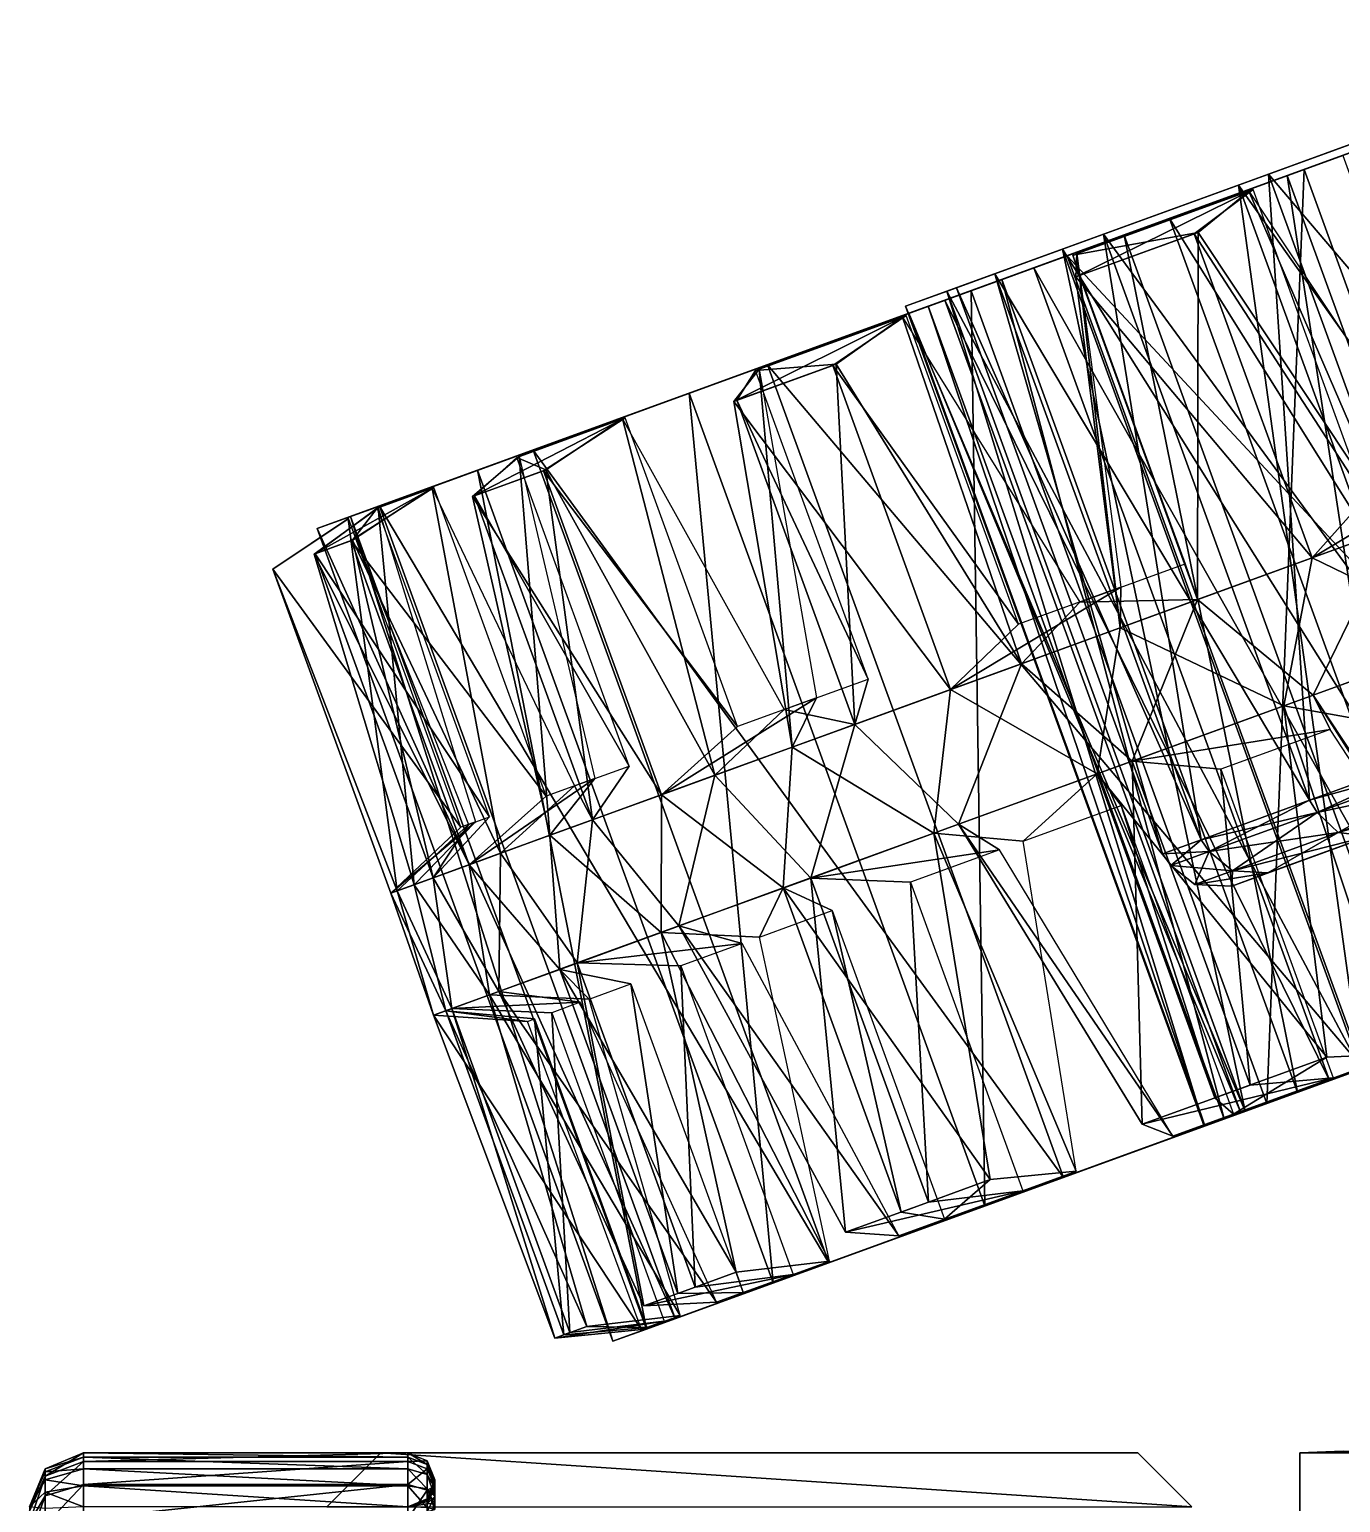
# Model space of a CAD drawing. Extents: x -226 to 261, y -163 to 113.
# Drawn here: x -218.8 to -158.1, y 20.2 to 88.3 of the extents above; entities that cross this region are included whole.
import ezdxf

# ---------------------------------------------------------------- set-up
doc = ezdxf.new("R2010")
doc.units = 0
doc.header["$MEASUREMENT"] = 0
doc.layers.get('0').update_dxf_attribs({"linetype": 'CONTINUOUS'})

msp = doc.modelspace()

# ---------------------------------------------------------------- linework, layer by layer
for points in [[(-142.007, 88.3407, -99.9687), (-143.09, 87.9466, -129.093), (-159.806, 81.8623, -126.031)], [(-151.677, 84.821, -98.1975), (-142.007, 88.3407, -99.9687), (-159.806, 81.8623, -126.031)], [(-159.806, 81.8623, -126.031), (-143.09, 87.9466, -129.093), (-146.126, 44.2746, -126.031)], [(-151.714, 85.1924, -95.6035), (-152.451, 84.9243, -97.9774), (-162.835, 81.1448, -92.2836)], [(-151.714, 85.1924, -95.6035), (-162.835, 81.1448, -92.2836), (-161.448, 81.6496, -90.2657)], [(-142.185, 59.011, -95.6034), (-151.714, 85.1924, -95.6035), (-161.448, 81.6496, -90.2657)], [(-151.919, 55.4683, -29.7342), (-161.448, 81.6496, -29.7343), (-151.714, 85.1924, -24.3966)], [(-161.448, 81.6496, -29.7343), (-152.451, 84.9243, -22.0226), (-151.714, 85.1924, -24.3966)], [(-151.677, 84.821, -98.1975), (-159.806, 81.8623, -126.031), (-175.209, 76.2564, -118.469)], [(-160.587, 81.5781, -93.8233), (-151.677, 84.821, -98.1975), (-175.209, 76.2564, -118.469)], [(-152.451, 84.9243, -97.9774), (-149.03, 43.2173, -92.2836), (-162.835, 81.1448, -92.2836)], [(-161.448, 81.6496, -29.7343), (-162.835, 81.1448, -27.7164), (-152.451, 84.9243, -22.0226)], [(-162.835, 81.1448, -27.7164), (-138.646, 46.9969, -22.0226), (-152.451, 84.9243, -22.0226)], [(-151.677, 84.821, -98.1975), (-160.587, 81.5781, -93.8233), (-146.906, 43.9904, -93.8232)], [(-154.844, 83.6685, 7.4458), (-170.759, 77.8758, 1.2027), (-141.163, 46.0808, 7.4458)], [(-158.013, 82.5149, -24.5954), (-170.759, 77.8758, 1.2027), (-154.844, 83.6685, 7.4458)], [(-158.013, 82.5149, -24.5954), (-166.028, 79.5978, -30.6197), (-170.759, 77.8758, 1.2027)], [(-166.028, 79.5978, -30.6197), (-158.013, 82.5149, -24.5954), (-144.333, 44.9272, -24.5954)], [(-175.209, 76.2564, -118.469), (-159.806, 81.8623, -126.031), (-161.528, 38.6686, -118.469)], [(-159.806, 81.8623, -126.031), (-146.126, 44.2746, -126.031), (-161.528, 38.6686, -118.469)], [(-160.587, 81.5781, -93.8233), (-175.209, 76.2564, -118.469), (-188.247, 71.5108, -106.923)], [(-168.13, 78.8329, -87.144), (-160.587, 81.5781, -93.8233), (-188.247, 71.5108, -106.923)], [(-161.448, 81.6496, -90.2657), (-162.835, 81.1448, -92.2836), (-170.982, 78.1797, -83.6141)], [(-161.448, 81.6496, -90.2657), (-170.982, 78.1797, -83.6141), (-169.085, 78.8698, -82.1383)], [(-162.835, 81.1448, -92.2836), (-157.177, 40.2522, -83.6141), (-170.982, 78.1797, -83.6141)], [(-169.085, 78.8698, -37.8617), (-170.982, 78.1797, -36.3859), (-162.835, 81.1448, -27.7164)], [(-170.982, 78.1797, -36.3859), (-149.03, 43.2174, -27.7164), (-162.835, 81.1448, -27.7164)], [(-151.919, 55.4683, -90.2657), (-161.448, 81.6496, -90.2657), (-169.085, 78.8698, -82.1383)], [(-159.556, 52.6885, -37.8617), (-169.085, 78.8698, -37.8617), (-161.448, 81.6496, -29.7343)], [(-169.085, 78.8698, -37.8617), (-162.835, 81.1448, -27.7164), (-161.448, 81.6496, -29.7343)], [(-160.587, 81.5781, -93.8233), (-168.13, 78.8329, -87.144), (-154.449, 41.2452, -87.1439)], [(-162.835, 81.1448, -92.2836), (-149.03, 43.2173, -92.2836), (-157.177, 40.2522, -83.6141)], [(-162.835, 81.1448, -27.7164), (-149.03, 43.2174, -27.7164), (-138.646, 46.9969, -22.0226)], [(-142.185, 59.011, -95.6034), (-161.448, 81.6496, -90.2657), (-151.919, 55.4683, -90.2657)], [(-159.556, 52.6885, -37.8617), (-161.448, 81.6496, -29.7343), (-151.919, 55.4683, -29.7342)], [(-146.906, 43.9904, -93.8232), (-160.587, 81.5781, -93.8233), (-154.449, 41.2452, -87.1439)], [(-170.497, 77.9073, -120.005), (-162.364, 80.8676, -123.846), (-164.708, 78.9509, -127.023)], [(-162.163, 80.9406, 4.4248), (-170.308, 77.9761, 0.6278), (-170.368, 76.891, 4.8713)], [(-162.163, 80.9406, 4.4248), (-170.368, 76.891, 4.8713), (-164.892, 78.8839, 7.4289)], [(-156.967, 66.6644, 4.4248), (-162.163, 80.9406, 4.4248), (-164.892, 78.8839, 7.4289)], [(-162.364, 80.8676, -123.846), (-155.624, 65.2836, -128.383), (-164.708, 78.9509, -127.023)], [(-162.364, 80.8676, -123.846), (-153.712, 67.8494, -125.058), (-155.624, 65.2836, -128.383)], [(-166.028, 79.5978, -30.6197), (-184.614, 72.833, -9.2112), (-170.759, 77.8758, 1.2027)], [(-166.028, 79.5978, -30.6197), (-172.305, 77.3133, -38.6462), (-184.614, 72.833, -9.2112)], [(-172.305, 77.3133, -38.6462), (-166.028, 79.5978, -30.6197), (-152.347, 42.0101, -30.6196)], [(-152.347, 42.0101, -30.6196), (-166.028, 79.5978, -30.6197), (-144.333, 44.9272, -24.5954)], [(-168.13, 78.8329, -87.144), (-188.247, 71.5108, -106.923), (-198.033, 67.949, -92.1789)], [(-173.791, 76.7725, -78.6149), (-168.13, 78.8329, -87.144), (-198.033, 67.949, -92.1789)], [(-169.085, 78.8698, -82.1383), (-170.982, 78.1797, -83.6141), (-176.332, 76.2323, -72.5636)], [(-169.085, 78.8698, -82.1383), (-176.332, 76.2323, -72.5636), (-174.101, 77.0442, -71.7799)], [(-159.556, 52.6885, -82.1383), (-169.085, 78.8698, -82.1383), (-174.101, 77.0442, -71.7799)], [(-164.572, 50.8629, -48.2201), (-174.101, 77.0442, -48.2201), (-169.085, 78.8698, -37.8617)], [(-174.101, 77.0442, -48.2201), (-170.982, 78.1797, -36.3859), (-169.085, 78.8698, -37.8617)], [(-168.13, 78.8329, -87.144), (-173.791, 76.7725, -78.6149), (-160.11, 39.1848, -78.6148)], [(-170.497, 77.9073, -120.005), (-164.708, 78.9509, -127.023), (-170.191, 76.9553, -124.47)], [(-159.437, 63.8959, 7.4289), (-164.892, 78.8839, 7.4289), (-170.368, 76.891, 4.8713)], [(-164.736, 61.9672, -124.47), (-170.191, 76.9553, -124.47), (-164.708, 78.9509, -127.023)], [(-151.919, 55.4683, -90.2657), (-169.085, 78.8698, -82.1383), (-159.556, 52.6885, -82.1383)], [(-164.572, 50.8629, -48.2201), (-169.085, 78.8698, -37.8617), (-159.556, 52.6885, -37.8617)], [(-154.449, 41.2452, -87.1439), (-168.13, 78.8329, -87.144), (-160.11, 39.1848, -78.6148)], [(-156.967, 66.6644, 4.4248), (-164.892, 78.8839, 7.4289), (-159.437, 63.8959, 7.4289)], [(-164.736, 61.9672, -124.47), (-164.708, 78.9509, -127.023), (-155.624, 65.2836, -128.383)], [(-170.759, 77.8758, 1.2027), (-184.614, 72.833, -9.2112), (-157.079, 40.2881, 1.2027)], [(-170.982, 78.1797, -83.6141), (-162.528, 38.3048, -72.5636), (-176.332, 76.2323, -72.5636)], [(-174.101, 77.0442, -48.2201), (-176.332, 76.2323, -47.4364), (-170.982, 78.1797, -36.3859)], [(-176.332, 76.2323, -47.4364), (-157.177, 40.2522, -36.3859), (-170.982, 78.1797, -36.3859)], [(-170.982, 78.1797, -83.6141), (-157.177, 40.2522, -83.6141), (-162.528, 38.3048, -72.5636)], [(-170.982, 78.1797, -36.3859), (-157.177, 40.2522, -36.3859), (-149.03, 43.2174, -27.7164)], [(-170.759, 77.8758, 1.2027), (-157.079, 40.2881, 1.2027), (-141.163, 46.0808, 7.4458)], [(-165.301, 63.6311, -120.005), (-170.497, 77.9073, -120.005), (-170.191, 76.9553, -124.47)], [(-170.308, 77.9761, 0.6278), (-168.313, 60.6652, 2.9541), (-170.368, 76.891, 4.8713)], [(-170.308, 77.9761, 0.6278), (-168.286, 62.5446, -1.2699), (-168.313, 60.6652, 2.9541)], [(-172.305, 77.3133, -38.6462), (-195.464, 68.884, -23.0864), (-184.614, 72.833, -9.2112)], [(-172.305, 77.3133, -38.6462), (-176.415, 75.8172, -48.1279), (-195.464, 68.884, -23.0864)], [(-174.101, 77.0442, -71.7799), (-176.332, 76.2323, -72.5636), (-178.233, 75.5405, -60)], [(-174.101, 77.0442, -71.7799), (-178.233, 75.5405, -60), (-175.883, 76.3956, -60)], [(-176.415, 75.8172, -48.1279), (-172.305, 77.3133, -38.6462), (-158.624, 39.7256, -38.6461)], [(-175.883, 76.3956, -60), (-176.332, 76.2323, -47.4364), (-174.101, 77.0442, -48.2201)], [(-164.572, 50.8629, -71.7799), (-174.101, 77.0442, -71.7799), (-175.883, 76.3956, -60)], [(-166.354, 50.2142, -60), (-175.883, 76.3956, -60), (-174.101, 77.0442, -48.2201)], [(-159.556, 52.6885, -82.1383), (-174.101, 77.0442, -71.7799), (-164.572, 50.8629, -71.7799)], [(-166.354, 50.2142, -60), (-174.101, 77.0442, -48.2201), (-164.572, 50.8629, -48.2201)], [(-158.624, 39.7256, -38.6461), (-172.305, 77.3133, -38.6462), (-152.347, 42.0101, -30.6196)], [(-173.791, 76.7725, -78.6149), (-198.033, 67.949, -92.1789), (-203.9, 65.8138, -75.242)], [(-177.184, 75.5373, -68.8172), (-173.791, 76.7725, -78.6149), (-203.9, 65.8138, -75.242)], [(-175.883, 76.3956, -60), (-178.233, 75.5405, -60), (-176.332, 76.2323, -47.4364)], [(-173.791, 76.7725, -78.6149), (-177.184, 75.5373, -68.8172), (-163.504, 37.9496, -68.8172)], [(-164.572, 50.8629, -71.7799), (-175.883, 76.3956, -60), (-166.354, 50.2142, -60)], [(-160.11, 39.1848, -78.6148), (-173.791, 76.7725, -78.6149), (-163.504, 37.9496, -68.8172)], [(-159.437, 63.8959, 7.4289), (-170.368, 76.891, 4.8713), (-168.313, 60.6652, 2.9541)], [(-165.301, 63.6311, -120.005), (-170.191, 76.9553, -124.47), (-164.736, 61.9672, -124.47)], [(-176.415, 75.8172, -48.1279), (-202.57, 66.2977, -39.4771), (-195.464, 68.884, -23.0864)], [(-176.415, 75.8172, -48.1279), (-178.08, 75.2115, -58.4186), (-202.57, 66.2977, -39.4771)], [(-188.247, 71.5108, -106.923), (-175.209, 76.2564, -118.469), (-174.566, 33.9231, -106.923)], [(-176.332, 76.2323, -72.5636), (-164.428, 37.613, -60), (-178.233, 75.5405, -60)], [(-178.233, 75.5405, -60), (-162.528, 38.3048, -47.4364), (-176.332, 76.2323, -47.4364)], [(-178.08, 75.2115, -58.4186), (-176.415, 75.8172, -48.1279), (-162.734, 38.2295, -48.1278)], [(-162.734, 38.2295, -48.1278), (-176.415, 75.8172, -48.1279), (-158.624, 39.7256, -38.6461)], [(-176.332, 76.2323, -72.5636), (-162.528, 38.3048, -72.5636), (-164.428, 37.613, -60)], [(-176.332, 76.2323, -47.4364), (-162.528, 38.3048, -47.4364), (-157.177, 40.2522, -36.3859)], [(-175.209, 76.2564, -118.469), (-161.528, 38.6686, -118.469), (-174.566, 33.9231, -106.923)], [(-177.184, 75.5373, -68.8172), (-203.9, 65.8138, -75.242), (-205.447, 65.2506, -57.2663)], [(-178.08, 75.2115, -58.4186), (-177.184, 75.5373, -68.8172), (-205.447, 65.2506, -57.2663)], [(-178.08, 75.2115, -58.4186), (-205.447, 65.2506, -57.2663), (-202.57, 66.2977, -39.4771)], [(-178.202, 75.103, -4.6027), (-185.012, 72.6242, -10.7361), (-186.182, 71.1351, -6.7336)], [(-178.202, 75.103, -4.6027), (-186.182, 71.1351, -6.7336), (-181.606, 72.8006, -2.5978)], [(-185.168, 72.5677, -108.515), (-178.376, 75.0398, -114.714), (-181.451, 72.8568, -116.986)], [(-173.006, 60.8268, -4.6027), (-178.202, 75.103, -4.6027), (-181.606, 72.8006, -2.5978)], [(-178.376, 75.0398, -114.714), (-172.872, 59.0058, -119.408), (-181.451, 72.8568, -116.986)], [(-178.376, 75.0398, -114.714), (-170.182, 61.8546, -116.935), (-172.872, 59.0058, -119.408)], [(-178.233, 75.5405, -60), (-164.428, 37.613, -60), (-162.528, 38.3048, -47.4364)], [(-177.184, 75.5373, -68.8172), (-178.08, 75.2115, -58.4186), (-164.399, 37.6238, -58.4186)], [(-164.399, 37.6238, -58.4186), (-178.08, 75.2115, -58.4186), (-162.734, 38.2295, -48.1278)], [(-163.504, 37.9496, -68.8172), (-177.184, 75.5373, -68.8172), (-164.399, 37.6238, -58.4186)], [(-184.614, 72.833, -9.2112), (-195.464, 68.884, -23.0864), (-170.933, 35.2453, -9.2112)], [(-176.151, 57.8125, -2.5978), (-181.606, 72.8006, -2.5978), (-186.182, 71.1351, -6.7336)], [(-185.012, 72.6242, -10.7361), (-183.48, 55.1447, -9.6265), (-186.182, 71.1351, -6.7336)], [(-185.168, 72.5677, -108.515), (-181.451, 72.8568, -116.986), (-186.039, 71.1869, -112.834)], [(-180.584, 56.1988, -112.834), (-186.039, 71.1869, -112.834), (-181.451, 72.8568, -116.986)], [(-179.972, 58.2915, -108.515), (-185.168, 72.5677, -108.515), (-186.039, 71.1869, -112.834)], [(-185.012, 72.6242, -10.7361), (-182.359, 57.4228, -13.538), (-183.48, 55.1447, -9.6265)], [(-184.614, 72.833, -9.2112), (-170.933, 35.2453, -9.2112), (-157.079, 40.2881, 1.2027)], [(-173.006, 60.8268, -4.6027), (-181.606, 72.8006, -2.5978), (-176.151, 57.8125, -2.5978)], [(-180.584, 56.1988, -112.834), (-181.451, 72.8568, -116.986), (-172.872, 59.0058, -119.408)], [(-198.033, 67.949, -92.1789), (-188.247, 71.5108, -106.923), (-184.352, 30.3613, -92.1788)], [(-188.247, 71.5108, -106.923), (-174.566, 33.9231, -106.923), (-184.352, 30.3613, -92.1788)], [(-176.151, 57.8125, -2.5978), (-186.182, 71.1351, -6.7336), (-183.48, 55.1447, -9.6265)], [(-179.972, 58.2915, -108.515), (-186.039, 71.1869, -112.834), (-180.584, 56.1988, -112.834)], [(-191.198, 70.373, -18.2048), (-196.102, 68.588, -26.2299), (-198.27, 66.7355, -22.82)], [(-191.198, 70.373, -18.2048), (-198.27, 66.7355, -22.82), (-194.98, 67.933, -17.4055)], [(-196.21, 68.5488, -92.8882), (-191.331, 70.3246, -100.976), (-194.868, 67.9737, -102.118)], [(-186.002, 56.0967, -18.2048), (-191.198, 70.373, -18.2048), (-194.98, 67.933, -17.4055)], [(-191.331, 70.3246, -100.976), (-187.055, 53.8436, -105.428), (-194.868, 67.9737, -102.118)], [(-191.331, 70.3246, -100.976), (-183.845, 56.8818, -104.047), (-187.055, 53.8436, -105.428)], [(-195.464, 68.884, -23.0864), (-202.57, 66.2977, -39.4771), (-181.783, 31.2963, -23.0863)], [(-195.464, 68.884, -23.0864), (-181.783, 31.2963, -23.0863), (-170.933, 35.2453, -9.2112)], [(-196.102, 68.588, -26.2299), (-194.687, 51.0659, -26.4708), (-198.27, 66.7355, -22.82)], [(-191.013, 54.2726, -92.8881), (-196.21, 68.5488, -92.8882), (-198.173, 66.7707, -96.6816)], [(-196.21, 68.5488, -92.8882), (-194.868, 67.9737, -102.118), (-198.173, 66.7707, -96.6816)], [(-196.102, 68.588, -26.2299), (-192.6, 53.6952, -29.7228), (-194.687, 51.0659, -26.4708)], [(-151.562, 68.6319, 6.1993), (-156.967, 66.6644, 4.4248), (-159.437, 63.8959, 7.4289)], [(-151.562, 68.6319, 6.1993), (-159.437, 63.8959, 7.4289), (-150.457, 67.1642, 10.3819)], [(-203.9, 65.8138, -75.242), (-198.033, 67.949, -92.1789), (-190.219, 28.2261, -75.2419)], [(-189.525, 52.9448, -17.4055), (-194.98, 67.933, -17.4055), (-198.27, 66.7355, -22.82)], [(-192.718, 51.7826, -96.6816), (-198.173, 66.7707, -96.6816), (-194.868, 67.9737, -102.118)], [(-198.033, 67.949, -92.1789), (-184.352, 30.3613, -92.1788), (-190.219, 28.2261, -75.2419)], [(-186.002, 56.0967, -18.2048), (-194.98, 67.933, -17.4055), (-189.525, 52.9448, -17.4055)], [(-192.718, 51.7826, -96.6816), (-194.868, 67.9737, -102.118), (-187.055, 53.8436, -105.428)], [(-200.051, 67.1506, -35.3585), (-202.625, 66.2139, -44.6242), (-205.589, 64.0715, -42.1184)], [(-200.051, 67.1506, -35.3585), (-205.589, 64.0715, -42.1184), (-203.872, 64.6965, -35.8665)], [(-194.855, 52.8744, -35.3585), (-200.051, 67.1506, -35.3585), (-203.872, 64.6965, -35.8665)], [(-202.673, 66.1962, -74.4008), (-200.13, 67.1219, -83.7045), (-203.81, 64.719, -83.592)], [(-200.13, 67.1219, -83.7045), (-196.968, 50.2356, -87.5187), (-203.81, 64.719, -83.592)], [(-200.13, 67.1219, -83.7045), (-193.549, 53.3498, -87.3759), (-196.968, 50.2356, -87.5187)], [(-151.928, 60.2639, 9.3972), (-150.457, 67.1642, 10.3819), (-159.437, 63.8959, 7.4289)], [(-202.625, 66.2139, -44.6242), (-200.96, 48.7825, -46.2238), (-205.589, 64.0715, -42.1184)], [(-197.477, 51.92, -74.4008), (-202.673, 66.1962, -74.4008), (-205.544, 64.088, -77.3254)], [(-202.673, 66.1962, -74.4008), (-203.81, 64.719, -83.592), (-205.544, 64.088, -77.3254)], [(-202.57, 66.2977, -39.4771), (-205.447, 65.2506, -57.2663), (-188.889, 28.71, -39.477)], [(-202.625, 66.2139, -44.6242), (-198.127, 51.6834, -48.5178), (-200.96, 48.7825, -46.2238)], [(-202.57, 66.2977, -39.4771), (-188.889, 28.71, -39.477), (-181.783, 31.2963, -23.0863)], [(-189.525, 52.9448, -17.4055), (-198.27, 66.7355, -22.82), (-194.687, 51.0659, -26.4708)], [(-191.013, 54.2726, -92.8881), (-198.173, 66.7707, -96.6816), (-192.718, 51.7826, -96.6816)], [(-198.797, 51.4398, -54.6468), (-203.993, 65.716, -54.6468), (-207.501, 63.3755, -56.4388)], [(-203.993, 65.716, -54.6468), (-207.493, 63.3786, -62.9875), (-207.501, 63.3755, -56.4388)], [(-203.993, 65.716, -54.6468), (-204.009, 65.7102, -64.3575), (-207.493, 63.3786, -62.9875)], [(-204.009, 65.7102, -64.3575), (-201.745, 48.4971, -67.1894), (-207.493, 63.3786, -62.9875)], [(-205.447, 65.2506, -57.2663), (-203.9, 65.8138, -75.242), (-191.766, 27.6629, -57.2663)], [(-204.009, 65.7102, -64.3575), (-198.453, 51.5647, -68.3136), (-201.745, 48.4971, -67.1894)], [(-203.9, 65.8138, -75.242), (-190.219, 28.2261, -75.2419), (-191.766, 27.6629, -57.2663)], [(-205.447, 65.2506, -57.2663), (-191.766, 27.6629, -57.2663), (-188.889, 28.71, -39.477)], [(-159.382, 57.5507, -126.085), (-164.736, 61.9672, -124.47), (-155.624, 65.2836, -128.383)], [(-150.087, 60.9338, -129.462), (-159.382, 57.5507, -126.085), (-155.624, 65.2836, -128.383)], [(-198.416, 49.7084, -35.8665), (-203.872, 64.6965, -35.8665), (-205.589, 64.0715, -42.1184)], [(-198.416, 49.7084, -35.8665), (-205.589, 64.0715, -42.1184), (-200.96, 48.7825, -46.2238)], [(-200.088, 49.0999, -77.3254), (-205.544, 64.088, -77.3254), (-203.81, 64.719, -83.592)], [(-197.477, 51.92, -74.4008), (-205.544, 64.088, -77.3254), (-200.088, 49.0999, -77.3254)], [(-194.855, 52.8744, -35.3585), (-203.872, 64.6965, -35.8665), (-198.416, 49.7084, -35.8665)], [(-200.088, 49.0999, -77.3254), (-203.81, 64.719, -83.592), (-196.968, 50.2356, -87.5187)], [(-91.1533, 64.2829, -72.5636), (-162.528, 38.3048, -72.5636), (-126.84, 51.2938, -100)], [(-162.528, 38.3048, -72.5636), (-91.1533, 64.2829, -72.5636), (-149.03, 43.2174, -27.7164)], [(-202.046, 48.3874, -56.4388), (-207.501, 63.3755, -56.4388), (-207.493, 63.3786, -62.9875)], [(-198.797, 51.4398, -54.6468), (-207.501, 63.3755, -56.4388), (-202.046, 48.3874, -56.4388)], [(-202.046, 48.3874, -56.4388), (-207.493, 63.3786, -62.9875), (-201.745, 48.4971, -67.1894)], [(-170.182, 61.8546, -116.935), (-165.301, 63.6311, -120.005), (-164.736, 61.9672, -124.47)], [(-160.745, 57.0545, 5.9361), (-159.437, 63.8959, 7.4289), (-168.313, 60.6652, 2.9541)], [(-160.745, 57.0545, 5.9361), (-151.928, 60.2639, 9.3972), (-159.437, 63.8959, 7.4289)], [(-168.286, 62.5446, -1.2699), (-173.006, 60.8268, -4.6027), (-176.151, 57.8125, -2.5978)], [(-168.286, 62.5446, -1.2699), (-176.151, 57.8125, -2.5978), (-168.313, 60.6652, 2.9541)], [(-170.182, 61.8546, -116.935), (-164.736, 61.9672, -124.47), (-172.872, 59.0058, -119.408)], [(-167.76, 54.5014, -121.513), (-172.872, 59.0058, -119.408), (-164.736, 61.9672, -124.47)], [(-159.382, 57.5507, -126.085), (-167.76, 54.5014, -121.513), (-164.736, 61.9672, -124.47)], [(-169.382, 53.9109, 0.9508), (-168.313, 60.6652, 2.9541), (-176.151, 57.8125, -2.5978)], [(-169.382, 53.9109, 0.9508), (-160.745, 57.0545, 5.9361), (-168.313, 60.6652, 2.9541)], [(-150.087, 60.9338, -129.462), (-150.344, 43.8667, -127.58), (-159.382, 57.5507, -126.085)], [(-157.294, 56.441, 2.9359), (-151.928, 60.2639, 9.3972), (-160.745, 57.0545, 5.9361)], [(-175.79, 51.5786, -115.413), (-180.584, 56.1988, -112.834), (-172.872, 59.0058, -119.408)], [(-167.76, 54.5014, -121.513), (-175.79, 51.5786, -115.413), (-172.872, 59.0058, -119.408)], [(-183.845, 56.8818, -104.047), (-179.972, 58.2915, -108.515), (-180.584, 56.1988, -112.834)], [(-182.359, 57.4228, -13.538), (-186.002, 56.0967, -18.2048), (-189.525, 52.9448, -17.4055)], [(-182.359, 57.4228, -13.538), (-189.525, 52.9448, -17.4055), (-183.48, 55.1447, -9.6265)], [(-176.928, 51.1645, -5.0583), (-176.151, 57.8125, -2.5978), (-183.48, 55.1447, -9.6265)], [(-176.928, 51.1645, -5.0583), (-169.382, 53.9109, 0.9508), (-176.151, 57.8125, -2.5978)], [(-158.607, 55.9631, -121.813), (-167.76, 54.5014, -121.513), (-159.382, 57.5507, -126.085)], [(-150.055, 42.9083, -123.316), (-158.607, 55.9631, -121.813), (-159.382, 57.5507, -126.085)], [(-150.055, 42.9083, -123.316), (-159.382, 57.5507, -126.085), (-150.344, 43.8667, -127.58)], [(-183.845, 56.8818, -104.047), (-180.584, 56.1988, -112.834), (-187.055, 53.8436, -105.428)], [(-169.382, 53.9109, 0.9508), (-158.751, 40.8067, 4.1479), (-160.745, 57.0545, 5.9361)], [(-155.403, 40.9619, 1.3151), (-157.294, 56.441, 2.9359), (-160.745, 57.0545, 5.9361)], [(-155.403, 40.9619, 1.3151), (-160.745, 57.0545, 5.9361), (-158.751, 40.8067, 4.1479)], [(-182.623, 49.0917, -108.412), (-187.055, 53.8436, -105.428), (-180.584, 56.1988, -112.834)], [(-175.79, 51.5786, -115.413), (-182.623, 49.0917, -108.412), (-180.584, 56.1988, -112.834)], [(-158.607, 55.9631, -121.813), (-163.651, 54.1272, -119.07), (-167.76, 54.5014, -121.513)], [(-151.597, 54.8955, -90.1206), (-151.919, 55.4683, -90.2657), (-159.556, 52.6885, -82.1383)], [(-159.198, 52.1291, -37.9678), (-159.556, 52.6885, -37.8617), (-151.919, 55.4683, -29.7342)], [(-159.198, 52.1291, -37.9678), (-151.919, 55.4683, -29.7342), (-151.597, 54.8955, -29.8793)], [(-183.891, 48.6301, -12.5192), (-183.48, 55.1447, -9.6265), (-189.525, 52.9448, -17.4055)], [(-183.891, 48.6301, -12.5192), (-176.928, 51.1645, -5.0583), (-183.48, 55.1447, -9.6265)], [(-151.597, 54.8955, -90.1206), (-159.556, 52.6885, -82.1383), (-159.198, 52.1291, -82.0321)], [(-150.778, 53.9128, -89.5271), (-151.597, 54.8955, -90.1206), (-159.198, 52.1291, -82.0321)], [(-158.229, 51.2009, -38.4019), (-159.198, 52.1291, -37.9678), (-151.597, 54.8955, -29.8793)], [(-158.229, 51.2009, -38.4019), (-151.597, 54.8955, -29.8793), (-150.778, 53.9129, -30.4728)], [(-193.549, 53.3498, -87.3759), (-191.013, 54.2726, -92.8881), (-192.718, 51.7826, -96.6816)], [(-188.716, 46.8739, -100.027), (-192.718, 51.7826, -96.6816), (-187.055, 53.8436, -105.428)], [(-182.623, 49.0917, -108.412), (-188.716, 46.8739, -100.027), (-187.055, 53.8436, -105.428)], [(-172.794, 50.7992, -7.1191), (-169.382, 53.9109, 0.9508), (-176.928, 51.1645, -5.0583)], [(-167.76, 54.5014, -121.513), (-167.291, 37.6984, -117.955), (-175.79, 51.5786, -115.413)], [(-172.794, 50.7992, -7.1191), (-168.271, 52.4455, -3.4812), (-169.382, 53.9109, 0.9508)], [(-168.271, 52.4455, -3.4812), (-163.927, 38.9228, 0.9508), (-169.382, 53.9109, 0.9508)], [(-169.382, 53.9109, 0.9508), (-163.927, 38.9228, 0.9508), (-158.751, 40.8067, 4.1479)], [(-163.651, 54.1272, -119.07), (-162.305, 39.5133, -121.513), (-167.76, 54.5014, -121.513)], [(-167.76, 54.5014, -121.513), (-162.305, 39.5133, -121.513), (-167.291, 37.6984, -117.955)], [(-163.651, 54.1272, -119.07), (-158.455, 39.8511, -119.07), (-162.305, 39.5133, -121.513)], [(-147.324, 54.4802, -73.2831), (-156.805, 51.0295, -80.6624), (-161.486, 49.3257, -70.9962)], [(-147.324, 54.4802, -73.2831), (-161.486, 49.3257, -70.9962), (-150.332, 53.3854, -67.0775)], [(-150.778, 53.9128, -89.5271), (-159.198, 52.1291, -82.0321), (-158.229, 51.201, -81.598)], [(-156.805, 51.0294, -39.3376), (-158.229, 51.2009, -38.4019), (-150.778, 53.9129, -30.4728)], [(-149.677, 53.6238, -88.2479), (-150.778, 53.9128, -89.5271), (-158.229, 51.201, -81.598)], [(-192.6, 53.6952, -29.7228), (-194.855, 52.8744, -35.3585), (-198.416, 49.7084, -35.8665)], [(-192.6, 53.6952, -29.7228), (-198.416, 49.7084, -35.8665), (-194.687, 51.0659, -26.4708)], [(-193.549, 53.3498, -87.3759), (-192.718, 51.7826, -96.6816), (-196.968, 50.2356, -87.5187)], [(-150.332, 53.3854, -67.0775), (-161.486, 49.3257, -70.9962), (-163.15, 48.7201, -60)], [(-150.332, 53.3854, -67.0775), (-163.15, 48.7201, -60), (-151.404, 52.9953, -60)], [(-151.404, 52.9953, -60), (-161.486, 49.3256, -49.0038), (-150.332, 53.3854, -52.9225)], [(-150.332, 53.3854, -52.9225), (-161.486, 49.3256, -49.0038), (-156.805, 51.0294, -39.3376)], [(-149.677, 53.6238, -88.2479), (-158.229, 51.201, -81.598), (-156.805, 51.0295, -80.6624)], [(-189.533, 46.5768, -20.6572), (-189.525, 52.9448, -17.4055), (-194.687, 51.0659, -26.4708)], [(-189.533, 46.5768, -20.6572), (-183.891, 48.6301, -12.5192), (-189.525, 52.9448, -17.4055)], [(-159.198, 52.1291, -82.0321), (-159.556, 52.6885, -82.1383), (-164.572, 50.8629, -71.7799)], [(-164.19, 50.3122, -48.2764), (-164.572, 50.8629, -48.2201), (-159.556, 52.6885, -37.8617)], [(-164.19, 50.3122, -48.2764), (-159.556, 52.6885, -37.8617), (-159.198, 52.1291, -37.9678)], [(-151.404, 52.9953, -60), (-163.15, 48.7201, -60), (-161.486, 49.3256, -49.0038)], [(-198.453, 51.5647, -68.3136), (-197.477, 51.92, -74.4008), (-200.088, 49.0999, -77.3254)], [(-168.271, 52.4455, -3.4812), (-163.075, 38.1693, -3.4811), (-163.927, 38.9228, 0.9508)], [(-159.198, 52.1291, -82.0321), (-164.572, 50.8629, -71.7799), (-164.19, 50.3122, -71.7235)], [(-158.229, 51.201, -81.598), (-159.198, 52.1291, -82.0321), (-164.19, 50.3122, -71.7235)], [(-163.122, 49.4199, -48.507), (-164.19, 50.3122, -48.2764), (-159.198, 52.1291, -37.9678)], [(-163.122, 49.4199, -48.507), (-159.198, 52.1291, -37.9678), (-158.229, 51.2009, -38.4019)], [(-198.127, 51.6834, -48.5178), (-198.797, 51.4398, -54.6468), (-202.046, 48.3874, -56.4388)], [(-198.127, 51.6834, -48.5178), (-202.046, 48.3874, -56.4388), (-200.96, 48.7825, -46.2238)], [(-198.453, 51.5647, -68.3136), (-200.088, 49.0999, -77.3254), (-201.745, 48.4971, -67.1894)], [(-193.421, 45.1614, -91.1405), (-196.968, 50.2356, -87.5187), (-192.718, 51.7826, -96.6816)], [(-188.716, 46.8739, -100.027), (-193.421, 45.1614, -91.1405), (-192.718, 51.7826, -96.6816)], [(-183.891, 48.6301, -12.5192), (-174.319, 35.1404, -7.8419), (-176.928, 51.1645, -5.0583)], [(-173.893, 50.3992, -111.319), (-182.623, 49.0917, -108.412), (-175.79, 51.5786, -115.413)], [(-170.34, 35.5251, -9.6871), (-172.794, 50.7992, -7.1191), (-176.928, 51.1645, -5.0583)], [(-170.34, 35.5251, -9.6871), (-176.928, 51.1645, -5.0583), (-174.319, 35.1404, -7.8419)], [(-165.873, 37.1509, -113.796), (-173.893, 50.3992, -111.319), (-175.79, 51.5786, -115.413)], [(-165.873, 37.1509, -113.796), (-175.79, 51.5786, -115.413), (-167.291, 37.6984, -117.955)], [(-158.229, 51.201, -81.598), (-164.19, 50.3122, -71.7235), (-163.122, 49.42, -71.493)], [(-156.805, 51.0295, -80.6624), (-158.229, 51.201, -81.598), (-163.122, 49.42, -71.493)], [(-161.486, 49.3256, -49.0038), (-163.122, 49.4199, -48.507), (-158.229, 51.2009, -38.4019)], [(-126.84, 51.2938, -100), (-162.528, 38.3048, -72.5636), (-149.03, 43.2173, -92.2836)], [(-161.486, 49.3256, -49.0038), (-158.229, 51.2009, -38.4019), (-156.805, 51.0294, -39.3376)], [(-194.228, 44.8676, -30.0298), (-194.687, 51.0659, -26.4708), (-198.416, 49.7084, -35.8665)], [(-194.228, 44.8676, -30.0298), (-189.533, 46.5768, -20.6572), (-194.687, 51.0659, -26.4708)], [(-164.19, 50.3122, -71.7235), (-164.572, 50.8629, -71.7799), (-166.354, 50.2142, -60)], [(-165.964, 49.6667, -60), (-166.354, 50.2142, -60), (-164.572, 50.8629, -48.2201)], [(-165.964, 49.6667, -60), (-164.572, 50.8629, -48.2201), (-164.19, 50.3122, -48.2764)], [(-156.805, 51.0295, -80.6624), (-163.122, 49.42, -71.493), (-161.486, 49.3257, -70.9962)], [(-197.051, 43.8404, -81.1563), (-200.088, 49.0999, -77.3254), (-196.968, 50.2356, -87.5187)], [(-193.421, 45.1614, -91.1405), (-197.051, 43.8404, -81.1563), (-196.968, 50.2356, -87.5187)], [(-173.893, 50.3992, -111.319), (-178.01, 48.901, -107.121), (-182.623, 49.0917, -108.412)], [(-164.19, 50.3122, -71.7235), (-166.354, 50.2142, -60), (-165.964, 49.6667, -60)], [(-163.122, 49.42, -71.493), (-164.19, 50.3122, -71.7235), (-165.964, 49.6667, -60)], [(-164.861, 48.787, -60), (-165.964, 49.6667, -60), (-164.19, 50.3122, -48.2764)], [(-164.861, 48.787, -60), (-164.19, 50.3122, -48.2764), (-163.122, 49.4199, -48.507)], [(-199.216, 43.0523, -71.1376), (-201.745, 48.4971, -67.1894), (-200.088, 49.0999, -77.3254)], [(-197.477, 43.6853, -39.6459), (-198.416, 49.7084, -35.8665), (-200.96, 48.7825, -46.2238)], [(-197.051, 43.8404, -81.1563), (-199.216, 43.0523, -71.1376), (-200.088, 49.0999, -77.3254)], [(-197.477, 43.6853, -39.6459), (-194.228, 44.8676, -30.0298), (-198.416, 49.7084, -35.8665)], [(-182.623, 49.0917, -108.412), (-181.012, 32.7043, -103.428), (-188.716, 46.8739, -100.027)], [(-178.01, 48.901, -107.121), (-177.168, 34.1036, -108.412), (-182.623, 49.0917, -108.412)], [(-182.623, 49.0917, -108.412), (-177.168, 34.1036, -108.412), (-181.012, 32.7043, -103.428)], [(-163.122, 49.42, -71.493), (-165.964, 49.6667, -60), (-164.861, 48.787, -60)], [(-161.486, 49.3257, -70.9962), (-163.122, 49.42, -71.493), (-164.861, 48.787, -60)], [(-163.15, 48.7201, -60), (-164.861, 48.787, -60), (-163.122, 49.4199, -48.507)], [(-161.486, 49.3257, -70.9962), (-164.861, 48.787, -60), (-163.15, 48.7201, -60)], [(-163.15, 48.7201, -60), (-163.122, 49.4199, -48.507), (-161.486, 49.3256, -49.0038)], [(-199.493, 42.9516, -50.1495), (-200.96, 48.7825, -46.2238), (-202.046, 48.3874, -56.4388)], [(-200.06, 42.7451, -60.4199), (-202.046, 48.3874, -56.4388), (-201.745, 48.4971, -67.1894)], [(-200.06, 42.7451, -60.4199), (-199.493, 42.9516, -50.1495), (-202.046, 48.3874, -56.4388)], [(-199.216, 43.0523, -71.1376), (-200.06, 42.7451, -60.4199), (-201.745, 48.4971, -67.1894)], [(-199.493, 42.9516, -50.1495), (-197.477, 43.6853, -39.6459), (-200.96, 48.7825, -46.2238)], [(-184.998, 46.3574, -21.5704), (-183.891, 48.6301, -12.5192), (-189.533, 46.5768, -20.6572)], [(-184.998, 46.3574, -21.5704), (-181.625, 47.5851, -16.6645), (-183.891, 48.6301, -12.5192)], [(-181.625, 47.5851, -16.6645), (-178.436, 33.642, -12.5192), (-183.891, 48.6301, -12.5192)], [(-183.891, 48.6301, -12.5192), (-178.436, 33.642, -12.5192), (-174.319, 35.1404, -7.8419)], [(-178.01, 48.901, -107.121), (-172.814, 34.6248, -107.121), (-177.168, 34.1036, -108.412)], [(-181.625, 47.5851, -16.6645), (-176.429, 33.3089, -16.6645), (-178.436, 33.642, -12.5192)], [(-137.997, 47.2333, -98.1975), (-146.906, 43.9904, -93.8232), (-161.528, 38.6686, -118.469)], [(-146.126, 44.2746, -126.031), (-137.997, 47.2333, -98.1975), (-161.528, 38.6686, -118.469)], [(-194.228, 44.8676, -30.0298), (-186.068, 30.8643, -24.2304), (-189.533, 46.5768, -20.6572)], [(-185.791, 46.0689, -96.4716), (-193.421, 45.1614, -91.1405), (-188.716, 46.8739, -100.027)], [(-181.75, 31.3722, -24.8975), (-184.998, 46.3574, -21.5704), (-189.533, 46.5768, -20.6572)], [(-181.75, 31.3722, -24.8975), (-189.533, 46.5768, -20.6572), (-186.068, 30.8643, -24.2304)], [(-178.54, 32.5407, -99.7379), (-185.791, 46.0689, -96.4716), (-188.716, 46.8739, -100.027)], [(-178.54, 32.5407, -99.7379), (-188.716, 46.8739, -100.027), (-181.012, 32.7043, -103.428)], [(-185.791, 46.0689, -96.4716), (-188.631, 45.0352, -91.1438), (-193.421, 45.1614, -91.1405)], [(-193.421, 45.1614, -91.1405), (-190.337, 29.3102, -85.1357), (-197.051, 43.8404, -81.1563)], [(-188.631, 45.0352, -91.1438), (-187.966, 30.1733, -91.1405), (-193.421, 45.1614, -91.1405)], [(-193.421, 45.1614, -91.1405), (-187.966, 30.1733, -91.1405), (-190.337, 29.3102, -85.1357)], [(-188.631, 45.0352, -91.1438), (-183.435, 30.7591, -91.1438), (-187.966, 30.1733, -91.1405)], [(-192.866, 43.4936, -39.3033), (-194.228, 44.8676, -30.0298), (-197.477, 43.6853, -39.6459)], [(-192.866, 43.4936, -39.3033), (-190.934, 44.1971, -33.5212), (-194.228, 44.8676, -30.0298)], [(-190.934, 44.1971, -33.5212), (-188.773, 29.8796, -30.0297), (-194.228, 44.8676, -30.0298)], [(-194.228, 44.8676, -30.0298), (-188.773, 29.8796, -30.0297), (-186.068, 30.8643, -24.2304)], [(-199.493, 42.9516, -50.1495), (-192.982, 28.3478, -43.7143), (-197.477, 43.6853, -39.6459)], [(-193.282, 43.3424, -78.4633), (-199.216, 43.0523, -71.1376), (-197.051, 43.8404, -81.1563)], [(-188.656, 28.8587, -43.1181), (-192.866, 43.4936, -39.3033), (-197.477, 43.6853, -39.6459)], [(-188.656, 28.8587, -43.1181), (-197.477, 43.6853, -39.6459), (-192.982, 28.3478, -43.7143)], [(-186.977, 29.4696, -82.2477), (-193.282, 43.3424, -78.4633), (-197.051, 43.8404, -81.1563)], [(-186.977, 29.4696, -82.2477), (-197.051, 43.8404, -81.1563), (-190.337, 29.3102, -85.1357)], [(-190.934, 44.1971, -33.5212), (-185.738, 29.9209, -33.5212), (-188.773, 29.8796, -30.0297)], [(-146.906, 43.9904, -93.8232), (-154.449, 41.2452, -87.1439), (-174.566, 33.9231, -106.923)], [(-161.528, 38.6686, -118.469), (-146.906, 43.9904, -93.8232), (-174.566, 33.9231, -106.923)], [(-199.216, 43.0523, -71.1376), (-194.449, 27.8137, -64.63), (-200.06, 42.7451, -60.4199)], [(-195.712, 42.458, -58.834), (-199.493, 42.9516, -50.1495), (-200.06, 42.7451, -60.4199)], [(-195.712, 42.458, -58.834), (-195.389, 42.5753, -52.6683), (-199.493, 42.9516, -50.1495)], [(-195.389, 42.5753, -52.6683), (-194.038, 27.9635, -50.1495), (-199.493, 42.9516, -50.1495)], [(-199.493, 42.9516, -50.1495), (-194.038, 27.9635, -50.1495), (-192.982, 28.3478, -43.7143)], [(-193.282, 43.3424, -78.4633), (-194.599, 42.8631, -72.4543), (-199.216, 43.0523, -71.1376)], [(-194.599, 42.8631, -72.4543), (-193.761, 28.0642, -71.1376), (-199.216, 43.0523, -71.1376)], [(-199.216, 43.0523, -71.1376), (-193.761, 28.0642, -71.1376), (-194.449, 27.8137, -64.63)], [(-162.528, 38.3048, -47.4364), (-149.03, 43.2174, -27.7164), (-157.177, 40.2522, -36.3859)], [(-162.528, 38.3048, -72.5636), (-149.03, 43.2174, -27.7164), (-162.528, 38.3048, -47.4364)], [(-149.03, 43.2173, -92.2836), (-162.528, 38.3048, -72.5636), (-157.177, 40.2522, -83.6141)], [(-190.452, 28.2052, -62.808), (-195.712, 42.458, -58.834), (-200.06, 42.7451, -60.4199)], [(-190.452, 28.2052, -62.808), (-200.06, 42.7451, -60.4199), (-194.449, 27.8137, -64.63)], [(-195.389, 42.5753, -52.6683), (-190.193, 28.2991, -52.6683), (-194.038, 27.9635, -50.1495)], [(-194.599, 42.8631, -72.4543), (-189.403, 28.5869, -72.4543), (-193.761, 28.0642, -71.1376)], [(-170.933, 35.2453, -9.2112), (-152.347, 42.0101, -30.6196), (-157.079, 40.2881, 1.2027)], [(-158.624, 39.7256, -38.6461), (-152.347, 42.0101, -30.6196), (-170.933, 35.2453, -9.2112)], [(-154.449, 41.2452, -87.1439), (-160.11, 39.1848, -78.6148), (-184.352, 30.3613, -92.1788)], [(-174.566, 33.9231, -106.923), (-154.449, 41.2452, -87.1439), (-184.352, 30.3613, -92.1788)], [(-163.075, 38.1693, -3.4811), (-155.403, 40.9619, 1.3151), (-158.751, 40.8067, 4.1479)], [(-163.075, 38.1693, -3.4811), (-158.751, 40.8067, 4.1479), (-163.927, 38.9228, 0.9508)], [(-181.783, 31.2963, -23.0863), (-158.624, 39.7256, -38.6461), (-170.933, 35.2453, -9.2112)], [(-162.734, 38.2295, -48.1278), (-158.624, 39.7256, -38.6461), (-181.783, 31.2963, -23.0863)], [(-158.455, 39.8511, -119.07), (-165.873, 37.1509, -113.796), (-167.291, 37.6984, -117.955)], [(-158.455, 39.8511, -119.07), (-167.291, 37.6984, -117.955), (-162.305, 39.5133, -121.513)], [(-160.11, 39.1848, -78.6148), (-163.504, 37.9496, -68.8172), (-190.219, 28.2261, -75.2419)], [(-184.352, 30.3613, -92.1788), (-160.11, 39.1848, -78.6148), (-190.219, 28.2261, -75.2419)], [(-188.889, 28.71, -39.477), (-162.734, 38.2295, -48.1278), (-181.783, 31.2963, -23.0863)], [(-164.399, 37.6238, -58.4186), (-162.734, 38.2295, -48.1278), (-188.889, 28.71, -39.477)], [(-162.528, 38.3048, -72.5636), (-162.528, 38.3048, -47.4364), (-164.428, 37.613, -60)], [(-163.504, 37.9496, -68.8172), (-164.399, 37.6238, -58.4186), (-191.766, 27.6629, -57.2663)], [(-190.219, 28.2261, -75.2419), (-163.504, 37.9496, -68.8172), (-191.766, 27.6629, -57.2663)], [(-191.766, 27.6629, -57.2663), (-164.399, 37.6238, -58.4186), (-188.889, 28.71, -39.477)], [(-176.429, 33.3089, -16.6645), (-170.34, 35.5251, -9.6871), (-174.319, 35.1404, -7.8419)], [(-176.429, 33.3089, -16.6645), (-174.319, 35.1404, -7.8419), (-178.436, 33.642, -12.5192)], [(-172.814, 34.6248, -107.121), (-178.54, 32.5407, -99.7379), (-181.012, 32.7043, -103.428)], [(-172.814, 34.6248, -107.121), (-181.012, 32.7043, -103.428), (-177.168, 34.1036, -108.412)], [(-185.738, 29.9209, -33.5212), (-181.75, 31.3722, -24.8975), (-186.068, 30.8643, -24.2304)], [(-183.435, 30.7591, -91.1438), (-186.977, 29.4696, -82.2477), (-190.337, 29.3102, -85.1357)], [(-183.435, 30.7591, -91.1438), (-190.337, 29.3102, -85.1357), (-187.966, 30.1733, -91.1405)], [(-185.738, 29.9209, -33.5212), (-186.068, 30.8643, -24.2304), (-188.773, 29.8796, -30.0297)], [(-190.193, 28.2991, -52.6683), (-188.656, 28.8587, -43.1181), (-192.982, 28.3478, -43.7143)], [(-189.403, 28.5869, -72.4543), (-190.452, 28.2052, -62.808), (-194.449, 27.8137, -64.63)], [(-189.403, 28.5869, -72.4543), (-194.449, 27.8137, -64.63), (-193.761, 28.0642, -71.1376)], [(-190.193, 28.2991, -52.6683), (-192.982, 28.3478, -43.7143), (-194.038, 27.9635, -50.1495)], [(-218.017, 21.4309, -5.8378), (-216.25, 22.1067, -5.5548), (-216.25, 22.5, -7.5)], [(-218.017, 21.4309, -5.8378), (-216.25, 22.5, -7.5), (-218.017, 21.7709, -7.573)], [(-218.017, 21.7709, -7.573), (-216.25, 22.5, -7.5), (-216.25, 22.5, -90)], [(-218.017, 21.7709, -7.573), (-216.25, 22.5, -90), (-218.017, 21.7709, -89.927)], [(-218.017, 21.7709, -89.927), (-216.25, 22.5, -90), (-216.25, 22.3034, -90.9726)], [(-216.25, 22.1067, -5.5548), (-201.25, 22.1067, -5.5549), (-201.25, 22.5, -7.5)], [(-216.25, 22.1067, -5.5548), (-201.25, 22.5, -7.5), (-216.25, 22.5, -7.5)], [(-216.25, 22.5, -7.5), (-201.25, 22.5, -7.5), (-201.25, 22.5, -90)], [(-216.25, 22.5, -7.5), (-201.25, 22.5, -90), (-216.25, 22.5, -90)], [(-216.25, 22.5, -90), (-201.25, 22.5, -90), (-201.25, 22.3034, -90.9726)], [(-216.25, 22.5, -90), (-201.25, 22.3034, -90.9726), (-216.25, 22.3034, -90.9726)], [(-165, 20, -10), (-202.5, 22.5, -20), (-205, 20, -10)], [(-165, 20, -55), (-202.5, 22.5, -65), (-205, 20, -55)], [(-202.5, 22.5, -45), (-205, 20, -42.5), (-202.5, 22.5, -20)], [(-205, 20, -42.5), (-205, 20, -10), (-202.5, 22.5, -20)], [(-202.5, 22.5, -85), (-205, 20, -82.5), (-202.5, 22.5, -65)], [(-205, 20, -82.5), (-205, 20, -55), (-202.5, 22.5, -65)], [(-165, 20, -10), (-167.5, 22.5, -20), (-202.5, 22.5, -20)], [(-167.5, 22.5, -20), (-167.5, 22.5, -45), (-202.5, 22.5, -45)], [(-167.5, 22.5, -20), (-202.5, 22.5, -45), (-202.5, 22.5, -20)], [(-165, 20, -55), (-167.5, 22.5, -65), (-202.5, 22.5, -65)], [(-167.5, 22.5, -65), (-167.5, 22.5, -85), (-202.5, 22.5, -85)], [(-167.5, 22.5, -65), (-202.5, 22.5, -85), (-202.5, 22.5, -65)], [(-201.25, 22.1067, -5.5549), (-200.366, 22.1355, -7.5365), (-201.25, 22.5, -7.5)], [(-201.25, 22.5, -7.5), (-200.366, 22.1355, -7.5365), (-200.366, 22.1355, -89.9635)], [(-201.25, 22.5, -7.5), (-200.366, 22.1355, -89.9635), (-201.25, 22.5, -90)], [(-201.25, 22.5, -90), (-200.366, 22.1355, -89.9635), (-200.366, 21.9654, -90.8311)], [(-201.25, 22.5, -90), (-200.366, 21.9654, -90.8311), (-201.25, 22.3034, -90.9726)], [(-165, 20, -42.5), (-167.5, 22.5, -45), (-167.5, 22.5, -20)], [(-165, 20, -42.5), (-167.5, 22.5, -20), (-165, 20, -10)], [(-165, 20, -82.5), (-167.5, 22.5, -85), (-167.5, 22.5, -65)], [(-165, 20, -82.5), (-167.5, 22.5, -65), (-165, 20, -55)], [(-82.0033, 22.5568, -47.3484), (-160, 22.5, -47.3484), (-157.994, 22.5884, -47.3484)], [(-157.994, 22.5884, -39.847), (-157.994, 22.5884, -47.3484), (-160, 22.5, -47.3484)], [(-160, 22.5, -39.8359), (-157.994, 22.5884, -39.847), (-160, 22.5, -47.3484)], [(-157.994, 22.5884, -39.847), (-160, 22.5, -39.8359), (-82.0033, 22.5568, -39.843)], [(-157.994, 22.5884, -72.6516), (-160, 22.5, -72.6516), (-82.0033, 22.5568, -72.6516)], [(-160, 22.5, -72.6516), (-157.994, 22.5884, -72.6516), (-157.994, 22.5884, -80.153)], [(-160, 22.5, -72.6516), (-157.994, 22.5884, -80.153), (-160, 22.5, -80.1641)], [(-82.0033, 22.5568, -80.157), (-160, 22.5, -80.1641), (-157.994, 22.5884, -80.153)], [(-82.0033, 22.5568, -47.3484), (-80, 22.5, -47.3484), (-160, 22.5, -47.3484)], [(-160, 22.5, -39.8359), (-80, 22.5, -39.8359), (-82.0033, 22.5568, -39.843)], [(-160, 22.5, -72.6516), (-80, 22.5, -72.6516), (-82.0033, 22.5568, -72.6516)], [(-82.0033, 22.5568, -80.157), (-80, 22.5, -80.1641), (-160, 22.5, -80.1641)], [(-160, 22.5, -39.8359), (-160, 22.5, -47.3484), (-80, 22.5, -47.3484)], [(-80, 22.5, -39.8359), (-160, 22.5, -39.8359), (-80, 22.5, -47.3484)], [(-80, 22.5, -72.6516), (-160, 22.5, -72.6516), (-160, 22.5, -80.1641)], [(-80, 22.5, -72.6516), (-160, 22.5, -80.1641), (-80, 22.5, -80.1641)], [(-160, -72.5, -47.5), (-80, -72.5, -47.5), (-80, 22.5, -47.5)], [(-160, -72.5, -47.5), (-80, 22.5, -47.5), (-160, 22.5, -47.5)], [(-80, 22.5, -47.5), (-80, 22.5, -72.5), (-160, 22.5, -72.5)], [(-80, 22.5, -47.5), (-160, 22.5, -72.5), (-160, 22.5, -47.5)], [(-160, 22.5, -47.5), (-160, 22.5, -72.5), (-160, -72.5, -72.5)], [(-160, 22.5, -47.5), (-160, -72.5, -72.5), (-160, -72.5, -47.5)], [(-160, -72.5, -72.5), (-160, 22.5, -72.5), (-80, 22.5, -72.5)], [(-160, -72.5, -72.5), (-80, 22.5, -72.5), (-80, -72.5, -72.5)], [(-218.017, 21.7709, -89.927), (-216.25, 22.3034, -90.9726), (-218.017, 21.6275, -90.6896)], [(-218.017, 21.6275, -90.6896), (-216.25, 22.3034, -90.9726), (-216.25, 21.7673, -91.7673)], [(-218.017, 20.5165, -4.4835), (-216.25, 21.0346, -3.9654), (-216.25, 22.1067, -5.5548)], [(-218.017, 20.5165, -4.4835), (-216.25, 22.1067, -5.5548), (-218.017, 21.4309, -5.8378)], [(-216.25, 22.3034, -90.9726), (-201.25, 22.3034, -90.9726), (-201.25, 21.7673, -91.7673)], [(-216.25, 22.3034, -90.9726), (-201.25, 21.7673, -91.7673), (-216.25, 21.7673, -91.7673)], [(-216.25, 21.0346, -3.9654), (-201.25, 21.0346, -3.9654), (-201.25, 22.1067, -5.5549)], [(-216.25, 21.0346, -3.9654), (-201.25, 22.1067, -5.5549), (-216.25, 22.1067, -5.5548)], [(-201.25, 22.3034, -90.9726), (-200.366, 21.9654, -90.8311), (-200.366, 21.5083, -91.5082)], [(-201.25, 22.3034, -90.9726), (-200.366, 21.5083, -91.5082), (-201.25, 21.7673, -91.7673)], [(-201.25, 22.1067, -5.5549), (-200.366, 21.7688, -5.6963), (-200.366, 22.1355, -7.5365)], [(-201.25, 21.0346, -3.9654), (-200.366, 21.7688, -5.6963), (-201.25, 22.1067, -5.5549)], [(-200.366, 21.7688, -5.6963), (-200, 21.2562, -7.6245), (-200.366, 22.1355, -7.5365)], [(-200.366, 22.1355, -7.5365), (-200, 21.2562, -7.6245), (-200, 21.2562, -89.8755)], [(-200.366, 22.1355, -7.5365), (-200, 21.2562, -89.8755), (-200.366, 22.1355, -89.9635)], [(-200.366, 22.1355, -89.9635), (-200, 21.2562, -89.8755), (-200, 21.1503, -90.4899)], [(-200.366, 22.1355, -89.9635), (-200, 21.1503, -90.4899), (-200.366, 21.9654, -90.8311)], [(-200.366, 21.9654, -90.8311), (-200, 21.1503, -90.4899), (-200, 20.8834, -90.8834)], [(-200.366, 21.9654, -90.8311), (-200, 20.8834, -90.8834), (-200.366, 21.5083, -91.5082)], [(-218.75, 19.8006, -6.5202), (-218.017, 21.4309, -5.8378), (-218.017, 21.7709, -7.573)], [(-218.75, 19.8006, -6.5202), (-218.017, 21.7709, -7.573), (-218.75, 20.0124, -7.7489)], [(-218.75, 20.0124, -7.7489), (-218.017, 21.7709, -7.573), (-218.017, 21.7709, -89.927)], [(-218.75, 20.0124, -7.7489), (-218.017, 21.7709, -89.927), (-218.75, 20.0072, -89.9973)], [(-218.75, 20.0072, -89.9973), (-218.017, 21.7709, -89.927), (-218.017, 21.6275, -90.6896)], [(-218.75, 20.0072, -89.9973), (-218.017, 21.6275, -90.6896), (-218.017, 21.2492, -91.2492)], [(-218.75, 19.2668, -5.7332), (-218.017, 20.5165, -4.4835), (-218.017, 21.4309, -5.8378)], [(-218.75, 19.2668, -5.7332), (-218.017, 21.4309, -5.8378), (-218.75, 19.8006, -6.5202)], [(-218.75, 20.0072, -89.9973), (-218.017, 21.2492, -91.2492), (-218.017, 20.6897, -91.6275)], [(-218.017, 21.6275, -90.6896), (-216.25, 21.7673, -91.7673), (-218.017, 21.2492, -91.2492)], [(-218.017, 21.2492, -91.2492), (-216.25, 21.7673, -91.7673), (-216.25, 20.9726, -92.3034)], [(-218.017, 21.2492, -91.2492), (-216.25, 20.9726, -92.3034), (-218.017, 20.6897, -91.6275)], [(-216.25, 21.7673, -91.7673), (-201.25, 21.7673, -91.7673), (-201.25, 20.9726, -92.3034)], [(-216.25, 21.7673, -91.7673), (-201.25, 20.9726, -92.3034), (-216.25, 20.9726, -92.3034)], [(-201.25, 21.0346, -3.9654), (-200.366, 20.7756, -4.2245), (-200.366, 21.7688, -5.6963)], [(-201.25, 21.7673, -91.7673), (-200.366, 21.5083, -91.5082), (-200.366, 20.8311, -91.9654)], [(-201.25, 21.7673, -91.7673), (-200.366, 20.8311, -91.9654), (-201.25, 20.9726, -92.3034)], [(-200.366, 20.7756, -4.2245), (-200, 20.9537, -6.0375), (-200.366, 21.7688, -5.6963)], [(-200.366, 21.7688, -5.6963), (-200, 20.9537, -6.0375), (-200, 21.2562, -7.6245)], [(-200.366, 21.5083, -91.5082), (-200, 20.8834, -90.8834), (-200, 20.4899, -91.1503)], [(-200.366, 21.5083, -91.5082), (-200, 20.4899, -91.1503), (-200.366, 20.8311, -91.9654)], [(-200, 20.9537, -6.0375), (-200.366, 20.377, -7.7125), (-200, 21.2562, -7.6245)], [(-200, 21.2562, -7.6245), (-200.366, 20.377, -7.7125), (-200.366, 20.377, -89.7875)], [(-200, 21.2562, -7.6245), (-200.366, 20.377, -89.7875), (-200, 21.2562, -89.8755)], [(-200, 21.2562, -89.8755), (-200.366, 20.377, -89.7875), (-200.366, 20.3352, -90.1487)], [(-200, 21.2562, -89.8755), (-200.366, 20.3352, -90.1487), (-200, 21.1503, -90.4899)], [(-200, 21.1503, -90.4899), (-200.366, 20.3352, -90.1487), (-200.366, 20.2586, -90.2586)], [(-200, 21.1503, -90.4899), (-200.366, 20.2586, -90.2586), (-200, 20.8834, -90.8834)], [(-218.75, 20.0072, -89.9973), (-218.017, 20.6897, -91.6275), (-218.017, 19.927, -91.7709)], [(-218.75, 18.4798, -5.1994), (-218.017, 19.1622, -3.5691), (-218.017, 20.5165, -4.4835)], [(-218.75, 18.4798, -5.1994), (-218.017, 20.5165, -4.4835), (-218.75, 19.2668, -5.7332)], [(-218.017, 19.1622, -3.5691), (-216.25, 19.4452, -2.8933), (-216.25, 21.0346, -3.9654)], [(-218.017, 19.1622, -3.5691), (-216.25, 21.0346, -3.9654), (-218.017, 20.5165, -4.4835)], [(-218.017, 20.6897, -91.6275), (-216.25, 20.9726, -92.3034), (-216.25, 20, -92.5)], [(-218.017, 20.6897, -91.6275), (-216.25, 20, -92.5), (-218.017, 19.927, -91.7709)], [(-216.25, 19.4452, -2.8933), (-201.25, 19.4452, -2.8933), (-201.25, 21.0346, -3.9654)], [(-216.25, 19.4452, -2.8933), (-201.25, 21.0346, -3.9654), (-216.25, 21.0346, -3.9654)], [(-216.25, 20.9726, -92.3034), (-201.25, 20.9726, -92.3034), (-201.25, 20, -92.5)], [(-216.25, 20.9726, -92.3034), (-201.25, 20, -92.5), (-216.25, 20, -92.5)], [(-201.25, 19.4452, -2.8933), (-200.366, 20.7756, -4.2245), (-201.25, 21.0346, -3.9654)], [(-201.25, 20.9726, -92.3034), (-200.366, 20.8311, -91.9654), (-200.366, 19.9635, -92.1355)], [(-201.25, 20.9726, -92.3034), (-200.366, 19.9635, -92.1355), (-201.25, 20, -92.5)], [(-201.25, 19.4452, -2.8933), (-200.366, 19.3037, -3.2312), (-200.366, 20.7756, -4.2245)], [(-200, 20.1507, -4.8493), (-200.366, 20.1386, -6.3788), (-200, 20.9537, -6.0375)], [(-200.366, 20.7756, -4.2245), (-200, 20.1507, -4.8493), (-200, 20.9537, -6.0375)], [(-200, 20.9537, -6.0375), (-200.366, 20.1386, -6.3788), (-200.366, 20.377, -7.7125)], [(-200, 20.8834, -90.8834), (-200.366, 20.2586, -90.2586), (-200.366, 20.1487, -90.3352)], [(-200, 20.8834, -90.8834), (-200.366, 20.1487, -90.3352), (-200, 20.4899, -91.1503)], [(-200.366, 20.8311, -91.9654), (-200, 20.4899, -91.1503), (-200, 19.8755, -91.2562)], [(-200.366, 20.8311, -91.9654), (-200, 19.8755, -91.2562), (-200.366, 19.9635, -92.1355)], [(-200.366, 19.3037, -3.2312), (-200, 20.1507, -4.8493), (-200.366, 20.7756, -4.2245)], [(-200, 20.4899, -91.1503), (-200.366, 20.1487, -90.3352), (-200.366, 19.7875, -90.377)], [(-200, 20.4899, -91.1503), (-200.366, 19.7875, -90.377), (-200, 19.8755, -91.2562)], [(-200.366, 20.1386, -6.3788), (-201.25, 20.0124, -7.749), (-200.366, 20.377, -7.7125)], [(-200.366, 20.377, -7.7125), (-201.25, 20.0124, -7.749), (-201.25, 19.9995, -89.9995)], [(-200.366, 20.377, -7.7125), (-201.25, 19.9995, -89.9995), (-200.366, 20.377, -89.7875)], [(-200.366, 20.377, -89.7875), (-201.25, 19.9995, -89.9995), (-200.366, 20.3352, -90.1487)], [(-200.366, 20.3352, -90.1487), (-201.25, 19.9995, -89.9995), (-200.366, 20.2586, -90.2586)], [(-200.366, 20.2586, -90.2586), (-201.25, 19.9995, -89.9995), (-200.366, 20.1487, -90.3352)]]:
    msp.add_3dface(points)

doc.saveas('drawing.dxf')
